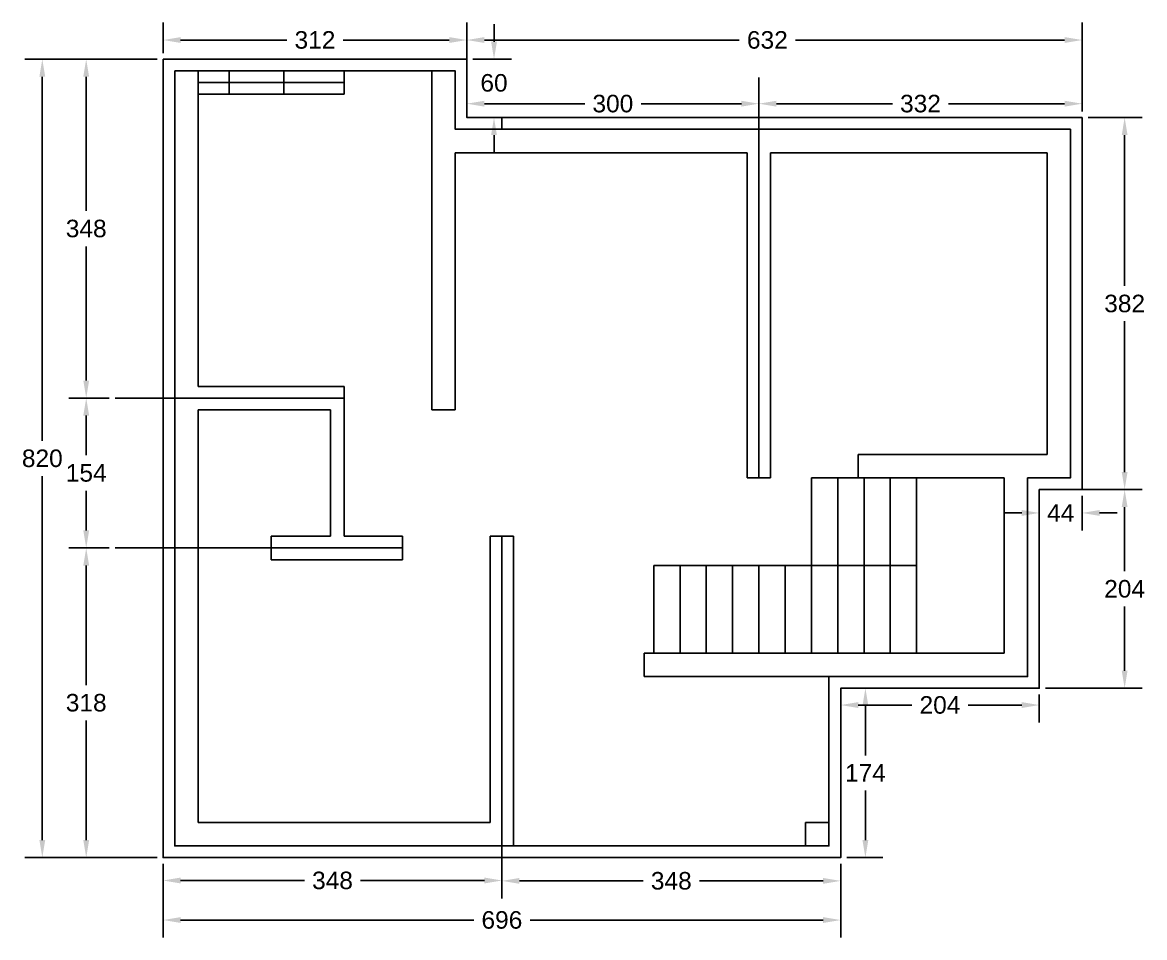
# Model space of a CAD drawing. Header units: inches. Extents: x -2903 to 3367, y -161 to 1064.
# Drawn here: x 892.42 to 903.95, y 449.46 to 458.86 of the extents above; entities that cross this region are included whole.
import ezdxf

# ---------------------------------------------------------------- set-up
doc = ezdxf.new("R2010")
doc.units = ezdxf.units.IN
doc.header["$MEASUREMENT"] = 0
doc.layers.add('--plan', color=7, linetype='Continuous')
doc.styles.get("Standard").update_dxf_attribs({"font": 'arial.ttf'})
doc.dimstyles.get("Standard").update_dxf_attribs({"dimtxt": 0.18, "dimasz": 0.18, "dimexe": 0.18, "dimexo": 0.0625, "dimgap": 0.09, "dimtad": 0, "dimtih": 1, "dimtoh": 1, "dimdec": 0, "dimlfac": 100, "dimzin": 0, "dimdsep": 46, "dimtxsty": 'Standard', "dimcen": 0.09, "dimadec": 0, "dimazin": 0, "dimtfac": 1, "dimtdec": 0, "dimtofl": 0, "dimtmove": 0, "dimatfit": 3, "dimfxl": 1, "dimtolj": 1, "dimtzin": 0, "dimarcsym": 0})

# ---------------------------------------------------------------- blocks, each defined once
blk = doc.blocks.new('*D672')
at = {"color": 0, "lineweight": -2, "transparency": 16777216}
for p, q in [((893.808, 458.484), (892.449, 458.484)), ((892.629, 458.304), (892.629, 454.566)), ((892.629, 450.464), (892.629, 454.202)), ((893.808, 450.284), (892.449, 450.284))]:
    blk.add_line(p, q, dxfattribs=at)
at = {"color": 0, "transparency": 16777216}
for points in [[(892.599, 458.304), (892.659, 458.304), (892.629, 458.484)], [(892.599, 450.464), (892.659, 450.464), (892.629, 450.284)]]:
    blk.add_solid(points, dxfattribs=at)
at = {"layer": 'Defpoints', "color": 0, "transparency": 16777216}
for p in [(892.629, 458.484), (893.87, 458.484), (893.87, 450.284)]:
    blk.add_point(p, dxfattribs=at)
at = {"color": 0, "transparency": 16777216, "insert": (892.629, 454.384), "char_height": 0.18, "attachment_point": 5}
blk.add_mtext('\\A1;820', dxfattribs=at)
blk = doc.blocks.new('*D673')
at = {"color": 0, "lineweight": -2, "transparency": 16777216}
for p, q in [((893.87, 458.546), (893.87, 458.861)), ((896.99, 458.546), (896.99, 458.861)), ((894.05, 458.681), (895.142, 458.681)), ((896.81, 458.681), (895.718, 458.681))]:
    blk.add_line(p, q, dxfattribs=at)
at = {"color": 0, "transparency": 16777216}
for points in [[(894.05, 458.711), (894.05, 458.651), (893.87, 458.681)], [(896.81, 458.711), (896.81, 458.651), (896.99, 458.681)]]:
    blk.add_solid(points, dxfattribs=at)
at = {"layer": 'Defpoints', "color": 0, "transparency": 16777216}
for p in [(896.99, 458.681), (893.87, 458.484), (896.99, 458.484)]:
    blk.add_point(p, dxfattribs=at)
at = {"color": 0, "transparency": 16777216, "insert": (895.43, 458.681), "char_height": 0.18, "attachment_point": 5}
blk.add_mtext('\\A1;312', dxfattribs=at)
blk = doc.blocks.new('*D674')
at = {"color": 0, "lineweight": -2, "transparency": 16777216}
for p, q in [((897.269, 458.664), (897.269, 458.844)), ((897.053, 458.484), (897.449, 458.484)), ((897.053, 457.884), (897.449, 457.884)), ((897.269, 457.704), (897.269, 457.524))]:
    blk.add_line(p, q, dxfattribs=at)
at = {"color": 0, "transparency": 16777216}
for points in [[(897.239, 458.664), (897.299, 458.664), (897.269, 458.484)], [(897.239, 457.704), (897.299, 457.704), (897.269, 457.884)]]:
    blk.add_solid(points, dxfattribs=at)
at = {"layer": 'Defpoints', "color": 0, "transparency": 16777216}
for p in [(896.99, 458.484), (897.269, 458.484), (896.99, 457.884)]:
    blk.add_point(p, dxfattribs=at)
at = {"color": 0, "transparency": 16777216, "insert": (897.269, 458.24), "char_height": 0.18, "attachment_point": 5}
blk.add_mtext('\\A1;60', dxfattribs=at)
blk = doc.blocks.new('*D675')
at = {"color": 0, "lineweight": -2, "transparency": 16777216}
for p, q in [((896.99, 457.946), (896.99, 458.861)), ((903.31, 457.946), (903.31, 458.861)), ((897.17, 458.681), (899.789, 458.681)), ((903.13, 458.681), (900.365, 458.681))]:
    blk.add_line(p, q, dxfattribs=at)
at = {"color": 0, "transparency": 16777216}
for points in [[(897.17, 458.711), (897.17, 458.651), (896.99, 458.681)], [(903.13, 458.711), (903.13, 458.651), (903.31, 458.681)]]:
    blk.add_solid(points, dxfattribs=at)
at = {"layer": 'Defpoints', "color": 0, "transparency": 16777216}
for p in [(903.31, 458.681), (896.99, 457.884), (903.31, 457.884)]:
    blk.add_point(p, dxfattribs=at)
at = {"color": 0, "transparency": 16777216, "insert": (900.077, 458.681), "char_height": 0.18, "attachment_point": 5}
blk.add_mtext('\\A1;632', dxfattribs=at)
blk = doc.blocks.new('*D676')
at = {"color": 0, "lineweight": -2, "transparency": 16777216}
for p, q in [((903.373, 457.884), (903.927, 457.884)), ((903.747, 457.704), (903.747, 456.156)), ((903.747, 454.244), (903.747, 455.792)), ((903.373, 454.064), (903.927, 454.064))]:
    blk.add_line(p, q, dxfattribs=at)
at = {"color": 0, "transparency": 16777216}
for points in [[(903.717, 457.704), (903.777, 457.704), (903.747, 457.884)], [(903.717, 454.244), (903.777, 454.244), (903.747, 454.064)]]:
    blk.add_solid(points, dxfattribs=at)
at = {"layer": 'Defpoints', "color": 0, "transparency": 16777216}
for p in [(903.31, 457.884), (903.747, 457.884), (903.31, 454.064)]:
    blk.add_point(p, dxfattribs=at)
at = {"color": 0, "transparency": 16777216, "insert": (903.747, 455.974), "char_height": 0.18, "attachment_point": 5}
blk.add_mtext('\\A1;382', dxfattribs=at)
blk = doc.blocks.new('*D677')
at = {"layer": '--plan', "color": 0, "lineweight": -2, "transparency": 16777216}
for p, q in [((902.933, 454.064), (903.927, 454.064)), ((903.747, 453.884), (903.747, 453.226)), ((903.747, 452.204), (903.747, 452.862)), ((902.933, 452.024), (903.927, 452.024))]:
    blk.add_line(p, q, dxfattribs=at)
at = {"layer": '--plan', "color": 0, "transparency": 16777216}
for points in [[(903.717, 453.884), (903.777, 453.884), (903.747, 454.064)], [(903.717, 452.204), (903.777, 452.204), (903.747, 452.024)]]:
    blk.add_solid(points, dxfattribs=at)
at = {"layer": 'Defpoints', "color": 0, "transparency": 16777216}
for p in [(902.87, 454.064), (903.747, 454.064), (902.87, 452.024)]:
    blk.add_point(p, dxfattribs=at)
at = {"layer": '--plan', "color": 0, "transparency": 16777216, "insert": (903.747, 453.044), "char_height": 0.18, "attachment_point": 5}
blk.add_mtext('\\A1;204', dxfattribs=at)
blk = doc.blocks.new('*D678')
at = {"layer": '--plan', "color": 0, "lineweight": -2, "transparency": 16777216}
for p, q in [((900.83, 451.961), (900.83, 451.671)), ((902.87, 451.961), (902.87, 451.671)), ((901.01, 451.851), (901.56, 451.851)), ((902.69, 451.851), (902.14, 451.851))]:
    blk.add_line(p, q, dxfattribs=at)
at = {"layer": '--plan', "color": 0, "transparency": 16777216}
for points in [[(901.01, 451.881), (901.01, 451.821), (900.83, 451.851)], [(902.69, 451.881), (902.69, 451.821), (902.87, 451.851)]]:
    blk.add_solid(points, dxfattribs=at)
at = {"layer": 'Defpoints', "color": 0, "transparency": 16777216}
for p in [(900.83, 452.024), (902.87, 452.024), (902.87, 451.851)]:
    blk.add_point(p, dxfattribs=at)
at = {"layer": '--plan', "color": 0, "transparency": 16777216, "insert": (901.85, 451.851), "char_height": 0.18, "attachment_point": 5}
blk.add_mtext('\\A1;204', dxfattribs=at)
blk = doc.blocks.new('*D679')
at = {"layer": '--plan', "color": 0, "lineweight": -2, "transparency": 16777216}
for p, q in [((900.893, 452.024), (901.264, 452.024)), ((901.084, 451.844), (901.084, 451.334)), ((901.084, 450.464), (901.084, 450.974)), ((900.893, 450.284), (901.264, 450.284))]:
    blk.add_line(p, q, dxfattribs=at)
at = {"layer": '--plan', "color": 0, "transparency": 16777216}
for points in [[(901.054, 451.844), (901.114, 451.844), (901.084, 452.024)], [(901.054, 450.464), (901.114, 450.464), (901.084, 450.284)]]:
    blk.add_solid(points, dxfattribs=at)
at = {"layer": 'Defpoints', "color": 0, "transparency": 16777216}
for p in [(900.83, 452.024), (901.084, 452.024), (900.83, 450.284)]:
    blk.add_point(p, dxfattribs=at)
at = {"layer": '--plan', "color": 0, "transparency": 16777216, "insert": (901.084, 451.154), "char_height": 0.18, "attachment_point": 5}
blk.add_mtext('\\A1;174', dxfattribs=at)
blk = doc.blocks.new('*D680')
at = {"layer": '--plan', "color": 0, "lineweight": -2, "transparency": 16777216}
for p, q in [((893.87, 450.221), (893.87, 449.463)), ((900.83, 450.221), (900.83, 449.463)), ((894.05, 449.643), (897.061, 449.643)), ((900.65, 449.643), (897.639, 449.643))]:
    blk.add_line(p, q, dxfattribs=at)
at = {"layer": '--plan', "color": 0, "transparency": 16777216}
for points in [[(894.05, 449.673), (894.05, 449.613), (893.87, 449.643)], [(900.65, 449.673), (900.65, 449.613), (900.83, 449.643)]]:
    blk.add_solid(points, dxfattribs=at)
at = {"layer": 'Defpoints', "color": 0, "transparency": 16777216}
for p in [(893.87, 450.284), (900.83, 450.284), (900.83, 449.643)]:
    blk.add_point(p, dxfattribs=at)
at = {"layer": '--plan', "color": 0, "transparency": 16777216, "insert": (897.35, 449.643), "char_height": 0.18, "attachment_point": 5}
blk.add_mtext('\\A1;696', dxfattribs=at)
blk = doc.blocks.new('*D681')
at = {"layer": '--plan', "color": 0, "lineweight": -2, "transparency": 16777216}
for p, q in [((893.315, 458.484), (892.9, 458.484)), ((893.08, 458.304), (893.08, 456.926)), ((893.08, 455.184), (893.08, 456.562)), ((893.315, 455.004), (892.9, 455.004))]:
    blk.add_line(p, q, dxfattribs=at)
at = {"layer": '--plan', "color": 0, "transparency": 16777216}
for points in [[(893.05, 458.304), (893.11, 458.304), (893.08, 458.484)], [(893.05, 455.184), (893.11, 455.184), (893.08, 455.004)]]:
    blk.add_solid(points, dxfattribs=at)
at = {"layer": 'Defpoints', "color": 0, "transparency": 16777216}
for p in [(893.377, 458.484), (893.08, 455.004), (893.377, 455.004)]:
    blk.add_point(p, dxfattribs=at)
at = {"layer": '--plan', "color": 0, "transparency": 16777216, "insert": (893.08, 456.744), "char_height": 0.18, "attachment_point": 5}
blk.add_mtext('\\A1;348', dxfattribs=at)
blk = doc.blocks.new('*D682')
at = {"layer": '--plan', "color": 0, "lineweight": -2, "transparency": 16777216}
for p, q in [((893.315, 455.004), (892.9, 455.004)), ((893.08, 454.824), (893.08, 454.416)), ((893.08, 453.644), (893.08, 454.052)), ((893.315, 453.464), (892.9, 453.464))]:
    blk.add_line(p, q, dxfattribs=at)
at = {"layer": '--plan', "color": 0, "transparency": 16777216}
for points in [[(893.05, 454.824), (893.11, 454.824), (893.08, 455.004)], [(893.05, 453.644), (893.11, 453.644), (893.08, 453.464)]]:
    blk.add_solid(points, dxfattribs=at)
at = {"layer": 'Defpoints', "color": 0, "transparency": 16777216}
for p in [(893.377, 455.004), (893.08, 453.464), (893.377, 453.464)]:
    blk.add_point(p, dxfattribs=at)
at = {"layer": '--plan', "color": 0, "transparency": 16777216, "insert": (893.08, 454.234), "char_height": 0.18, "attachment_point": 5}
blk.add_mtext('\\A1;154', dxfattribs=at)
blk = doc.blocks.new('*D683')
at = {"layer": '--plan', "color": 0, "lineweight": -2, "transparency": 16777216}
for p, q in [((893.315, 453.464), (892.9, 453.464)), ((893.08, 453.284), (893.08, 452.056)), ((893.08, 450.464), (893.08, 451.692)), ((893.315, 450.284), (892.9, 450.284))]:
    blk.add_line(p, q, dxfattribs=at)
at = {"layer": '--plan', "color": 0, "transparency": 16777216}
for points in [[(893.05, 453.284), (893.11, 453.284), (893.08, 453.464)], [(893.05, 450.464), (893.11, 450.464), (893.08, 450.284)]]:
    blk.add_solid(points, dxfattribs=at)
at = {"layer": 'Defpoints', "color": 0, "transparency": 16777216}
for p in [(893.377, 453.464), (893.08, 450.284), (893.377, 450.284)]:
    blk.add_point(p, dxfattribs=at)
at = {"layer": '--plan', "color": 0, "transparency": 16777216, "insert": (893.08, 451.874), "char_height": 0.18, "attachment_point": 5}
blk.add_mtext('\\A1;318', dxfattribs=at)
blk = doc.blocks.new('*D684')
at = {"layer": '--plan', "color": 0, "lineweight": -2, "transparency": 16777216}
for p, q in [((893.87, 450.221), (893.87, 449.869)), ((897.35, 450.221), (897.35, 449.869)), ((894.05, 450.049), (895.321, 450.049)), ((897.17, 450.049), (895.899, 450.049))]:
    blk.add_line(p, q, dxfattribs=at)
at = {"layer": '--plan', "color": 0, "transparency": 16777216}
for points in [[(894.05, 450.079), (894.05, 450.019), (893.87, 450.049)], [(897.17, 450.079), (897.17, 450.019), (897.35, 450.049)]]:
    blk.add_solid(points, dxfattribs=at)
at = {"layer": 'Defpoints', "color": 0, "transparency": 16777216}
for p in [(893.87, 450.284), (897.35, 450.284), (897.35, 450.049)]:
    blk.add_point(p, dxfattribs=at)
at = {"layer": '--plan', "color": 0, "transparency": 16777216, "insert": (895.61, 450.049), "char_height": 0.18, "attachment_point": 5}
blk.add_mtext('\\A1;348', dxfattribs=at)
blk = doc.blocks.new('*D685')
at = {"layer": '--plan', "color": 0, "lineweight": -2, "transparency": 16777216}
for p, q in [((897.35, 450.221), (897.35, 449.865)), ((900.83, 450.221), (900.83, 449.865)), ((897.53, 450.045), (898.801, 450.045)), ((900.65, 450.045), (899.379, 450.045))]:
    blk.add_line(p, q, dxfattribs=at)
at = {"layer": '--plan', "color": 0, "transparency": 16777216}
for points in [[(897.53, 450.075), (897.53, 450.015), (897.35, 450.045)], [(900.65, 450.075), (900.65, 450.015), (900.83, 450.045)]]:
    blk.add_solid(points, dxfattribs=at)
at = {"layer": 'Defpoints', "color": 0, "transparency": 16777216}
for p in [(897.35, 450.284), (900.83, 450.284), (900.83, 450.045)]:
    blk.add_point(p, dxfattribs=at)
at = {"layer": '--plan', "color": 0, "transparency": 16777216, "insert": (899.09, 450.045), "char_height": 0.18, "attachment_point": 5}
blk.add_mtext('\\A1;348', dxfattribs=at)
blk = doc.blocks.new('*D686')
at = {"layer": '--plan', "color": 0, "lineweight": -2, "transparency": 16777216}
for p, q in [((896.99, 457.946), (896.99, 458.207)), ((899.99, 457.946), (899.99, 458.207)), ((897.17, 458.027), (898.202, 458.027)), ((899.81, 458.027), (898.779, 458.027))]:
    blk.add_line(p, q, dxfattribs=at)
at = {"layer": '--plan', "color": 0, "transparency": 16777216}
for points in [[(897.17, 458.057), (897.17, 457.997), (896.99, 458.027)], [(899.81, 458.057), (899.81, 457.997), (899.99, 458.027)]]:
    blk.add_solid(points, dxfattribs=at)
at = {"layer": 'Defpoints', "color": 0, "transparency": 16777216}
for p in [(899.99, 458.027), (896.99, 457.884), (899.99, 457.884)]:
    blk.add_point(p, dxfattribs=at)
at = {"layer": '--plan', "color": 0, "transparency": 16777216, "insert": (898.49, 458.027), "char_height": 0.18, "attachment_point": 5}
blk.add_mtext('\\A1;300', dxfattribs=at)
blk = doc.blocks.new('*D687')
at = {"layer": '--plan', "color": 0, "lineweight": -2, "transparency": 16777216}
for p, q in [((899.99, 457.946), (899.99, 458.207)), ((903.31, 457.946), (903.31, 458.207)), ((900.17, 458.027), (901.362, 458.027)), ((903.13, 458.027), (901.938, 458.027))]:
    blk.add_line(p, q, dxfattribs=at)
at = {"layer": '--plan', "color": 0, "transparency": 16777216}
for points in [[(900.17, 458.057), (900.17, 457.997), (899.99, 458.027)], [(903.13, 458.057), (903.13, 457.997), (903.31, 458.027)]]:
    blk.add_solid(points, dxfattribs=at)
at = {"layer": 'Defpoints', "color": 0, "transparency": 16777216}
for p in [(903.31, 458.027), (899.99, 457.884), (903.31, 457.884)]:
    blk.add_point(p, dxfattribs=at)
at = {"layer": '--plan', "color": 0, "transparency": 16777216, "insert": (901.65, 458.027), "char_height": 0.18, "attachment_point": 5}
blk.add_mtext('\\A1;332', dxfattribs=at)
blk = doc.blocks.new('*D688')
at = {"layer": '--plan', "color": 0, "lineweight": -2, "transparency": 16777216}
for p, q in [((902.87, 454.001), (902.87, 453.644)), ((903.31, 454.001), (903.31, 453.644)), ((902.69, 453.824), (902.51, 453.824)), ((903.49, 453.824), (903.67, 453.824))]:
    blk.add_line(p, q, dxfattribs=at)
at = {"layer": '--plan', "color": 0, "transparency": 16777216}
for points in [[(902.69, 453.854), (902.69, 453.794), (902.87, 453.824)], [(903.49, 453.854), (903.49, 453.794), (903.31, 453.824)]]:
    blk.add_solid(points, dxfattribs=at)
at = {"layer": 'Defpoints', "color": 0, "transparency": 16777216}
for p in [(902.87, 454.064), (903.31, 454.064), (903.31, 453.824)]:
    blk.add_point(p, dxfattribs=at)
at = {"layer": '--plan', "color": 0, "transparency": 16777216, "insert": (903.09, 453.824), "char_height": 0.18, "attachment_point": 5}
blk.add_mtext('\\A1;44', dxfattribs=at)

msp = doc.modelspace()

# ---------------------------------------------------------------- linework, layer by layer
at = {"layer": '--plan'}
for p, q in [((899.99, 458.295), (899.99, 454.184)), ((897.35, 457.764), (897.35, 457.884)), ((895.73, 455.004), (893.377, 455.004)), ((897.35, 449.875), (897.35, 453.584)), ((896.33, 453.464), (893.377, 453.464))]:
    msp.add_line(p, q, dxfattribs=at)
for p, q in [((893.99, 453.344), (893.99, 458.364)), ((893.99, 456.024), (893.99, 458.364)), ((893.99, 456.024), (893.99, 458.364)), ((893.99, 458.364), (895.73, 458.364)), ((893.99, 458.364), (895.73, 458.364)), ((893.99, 458.364), (893.99, 450.404)), ((894.23, 458.124), (894.23, 458.364)), ((894.23, 458.364), (894.23, 455.124)), ((894.55, 458.124), (894.55, 458.364)), ((895.11, 458.244), (895.11, 458.364)), ((895.11, 458.364), (895.11, 458.124)), ((895.49, 458.364), (895.73, 458.364)), ((895.73, 458.124), (895.73, 458.364)), ((896.63, 456.024), (896.63, 458.364)), ((896.63, 458.364), (896.87, 458.364)), ((896.87, 457.764), (896.87, 458.364)), ((894.23, 458.244), (895.73, 458.244)), ((894.55, 458.244), (894.55, 458.124)), ((894.23, 455.124), (894.23, 458.124)), ((894.23, 458.124), (895.73, 458.124)), ((894.23, 458.124), (895.73, 458.124)), ((895.49, 458.124), (895.73, 458.124)), ((896.87, 457.764), (903.19, 457.764)), ((903.19, 457.764), (903.19, 454.184)), ((896.87, 456.024), (896.87, 457.524)), ((896.87, 457.524), (899.87, 457.524)), ((899.87, 454.184), (899.87, 457.524)), ((900.11, 454.184), (900.11, 457.524)), ((900.11, 457.524), (902.95, 457.524)), ((902.95, 454.424), (902.95, 457.524)), ((893.99, 454.884), (893.99, 456.024)), ((896.63, 454.884), (896.63, 456.024)), ((896.87, 454.884), (896.87, 456.024)), ((894.23, 455.124), (895.73, 455.124)), ((895.73, 453.584), (895.73, 455.124)), ((894.23, 455.004), (895.59, 455.004)), ((894.23, 454.884), (894.23, 453.584)), ((894.23, 454.884), (895.59, 454.884)), ((894.23, 454.884), (895.59, 454.884)), ((894.23, 454.884), (894.23, 453.344)), ((895.59, 454.884), (895.59, 453.584)), ((896.63, 454.884), (896.87, 454.884)), ((896.63, 454.884), (896.87, 454.884)), ((901.01, 454.424), (902.95, 454.424)), ((901.01, 454.424), (901.01, 454.184)), ((899.87, 454.184), (900.11, 454.184)), ((900.53, 452.384), (900.53, 454.184)), ((900.53, 454.184), (901.01, 454.184)), ((900.8, 452.384), (900.8, 454.184)), ((901.01, 454.184), (902.51, 454.184)), ((901.07, 452.384), (901.07, 454.184)), ((901.34, 452.384), (901.34, 454.184)), ((901.61, 452.384), (901.61, 454.184)), ((902.51, 452.384), (902.51, 454.184)), ((902.75, 452.144), (902.75, 454.184)), ((902.75, 454.184), (903.19, 454.184)), ((894.98, 453.584), (895.59, 453.584)), ((894.98, 453.584), (894.98, 453.344)), ((895.73, 453.584), (896.33, 453.584)), ((896.33, 453.584), (896.33, 453.344)), ((897.23, 453.584), (897.23, 450.644)), ((897.23, 453.584), (897.47, 453.584)), ((897.47, 453.584), (897.47, 450.404)), ((894.98, 453.464), (896.33, 453.464)), ((893.99, 453.344), (893.99, 450.404)), ((894.23, 453.344), (894.23, 450.644)), ((894.98, 453.344), (896.33, 453.344)), ((898.91, 452.384), (898.91, 453.284)), ((898.91, 453.284), (901.61, 453.284)), ((899.18, 452.384), (899.18, 453.284)), ((899.45, 452.384), (899.45, 453.284)), ((899.72, 452.384), (899.72, 453.284)), ((899.99, 452.384), (899.99, 453.284)), ((900.26, 452.384), (900.26, 453.284)), ((898.81, 452.384), (898.81, 452.144)), ((898.81, 452.384), (902.51, 452.384)), ((898.81, 452.144), (900.71, 452.144)), ((900.71, 452.144), (902.75, 452.144)), ((900.71, 452.144), (900.71, 450.404)), ((894.23, 450.644), (897.23, 450.644)), ((894.23, 450.644), (897.23, 450.644)), ((900.47, 450.644), (900.47, 450.404)), ((900.47, 450.644), (900.71, 450.644)), ((893.99, 450.404), (897.47, 450.404)), ((897.47, 450.404), (900.71, 450.404))]:
    msp.add_line(p, q)
at = {"color": 30}
msp.add_line((893.99, 458.364), (895.49, 458.364), dxfattribs=at)
msp.add_lwpolyline([(893.87, 458.484), (896.99, 458.484), (896.99, 457.884), (903.31, 457.884), (903.31, 454.064), (902.87, 454.064), (902.87, 452.024), (900.83, 452.024), (900.83, 450.284), (893.87, 450.284)], close=True)
msp.add_lwpolyline([(893.99, 458.364), (896.87, 458.364), (896.87, 457.764), (903.19, 457.764), (903.19, 454.184), (902.75, 454.184), (902.75, 452.144), (900.71, 452.144), (900.71, 450.404), (893.99, 450.404), (893.99, 458.364)])
for p in [(894.55, 458.244), (895.11, 458.244)]:
    msp.add_point(p)

# ---------------------------------------------------------------- dimensions: what is measured, and where the dimension line sits
at = {"layer": '--plan'}
for p1, p2, distance, picture, middle in [((893.377, 458.484), (893.377, 455.004), -0.297, '*D681', (893.08, 456.744)), ((896.99, 457.884), (899.99, 457.884), 0.143, '*D686', (898.49, 458.027)), ((899.99, 457.884), (903.31, 457.884), 0.143, '*D687', (901.65, 458.027)), ((893.377, 455.004), (893.377, 453.464), -0.297, '*D682', (893.08, 454.234)), ((902.87, 452.024), (902.87, 454.064), -0.877, '*D677', (903.747, 453.044)), ((893.377, 453.464), (893.377, 450.284), -0.297, '*D683', (893.08, 451.874)), ((900.83, 452.024), (902.87, 452.024), -0.173, '*D678', (901.85, 451.851)), ((900.83, 450.284), (900.83, 452.024), -0.254, '*D679', (901.084, 451.154)), ((893.87, 450.284), (900.83, 450.284), -0.641, '*D680', (897.35, 449.643)), ((893.87, 450.284), (897.35, 450.284), -0.235, '*D684', (895.61, 450.049)), ((897.35, 450.284), (900.83, 450.284), -0.239, '*D685', (899.09, 450.045))]:
    dim = msp.add_aligned_dim(p1=p1, p2=p2, distance=distance, dimstyle='Standard', dxfattribs=at)
    dim.commit()
    dim.dimension.update_dxf_attribs({"geometry": picture, "text_midpoint": middle})
dim = msp.add_linear_dim(base=(903.31, 453.824), p1=(902.87, 454.064), p2=(903.31, 454.064), angle=360, dimstyle='Standard', dxfattribs=at)
dim.commit()
dim.dimension.update_dxf_attribs({"geometry": '*D688', "text_midpoint": (903.09, 453.824), "dimtype": 161})
for p1, p2, distance, picture, middle in [((893.87, 458.484), (896.99, 458.484), 0.198, '*D673', (895.43, 458.681)), ((903.31, 454.064), (903.31, 457.884), -0.437, '*D676', (903.747, 455.974))]:
    dim = msp.add_aligned_dim(p1=p1, p2=p2, distance=distance, dimstyle='Standard')
    dim.commit()
    dim.dimension.update_dxf_attribs({"geometry": picture, "text_midpoint": middle})
for base, p1, p2, angle, picture, middle in [((903.31, 458.681), (896.99, 457.884), (903.31, 457.884), 0, '*D675', (900.077, 458.681)), ((897.269, 458.484), (896.99, 457.884), (896.99, 458.484), 90, '*D674', (897.269, 458.24)), ((892.629, 458.484), (893.87, 450.284), (893.87, 458.484), 90, '*D672', (892.629, 454.384))]:
    dim = msp.add_linear_dim(base=base, p1=p1, p2=p2, angle=angle, dimstyle='Standard')
    dim.commit()
    dim.dimension.update_dxf_attribs({"geometry": picture, "text_midpoint": middle, "dimtype": 161})

doc.saveas('drawing.dxf')
